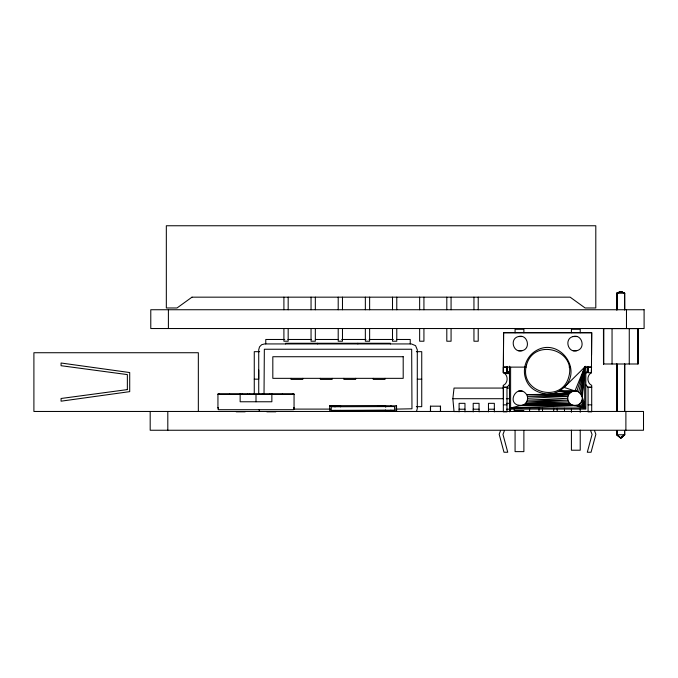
<?xml version="1.0" encoding="UTF-8"?>
<svg xmlns="http://www.w3.org/2000/svg" width="678" height="678" viewBox="0 0 678 678"><rect width="100%" height="100%" fill="white"/><g stroke="black" fill="none" stroke-linecap="round" stroke-linejoin="round"><path stroke-width="1.02" d="M291.023 378.341L291.023 379.409L302.769 379.409L302.769 378.341M320.389 378.341L320.389 379.409L332.135 379.409L332.135 378.341M343.882 378.341L343.882 379.409L355.628 379.409L355.628 378.341M373.247 378.341L373.247 379.409L384.994 379.409L384.994 378.341M503.347 387.062L506.975 387.062L506.975 411.851L503.347 411.851L503.347 385.375C508.314 383.036 508.483 374.917 503.347 372.705L503.601 332.712L591.699 332.712L591.436 372.705C586.614 375.273 586.775 383.011 591.699 385.375L591.699 411.851L588.072 411.851L588.072 387.062L591.699 387.062M509.449 373.646L504.652 373.451L508.347 372.036L507.229 370.73L509.449 373.646L506.873 372.722L506.907 366.408M591.462 369.552L591.436 372.705L587.919 372.697L587.953 366.383M591.555 354.814L591.699 332.712L503.601 332.712L503.347 372.705L506.873 372.722L507.127 367.137L503.601 367.12L526.204 367.12M587.919 372.697L588.173 367.112L591.699 367.12L584.699 367.12L564.138 387.426L559.316 391.138L553.689 393.469L547.655 394.257L526.653 394.613C517.678 382.036 504.932 404.096 520.323 405.588L574.986 405.588C578.893 405.605 582.326 402.181 582.3 398.266L584.699 367.12L574.986 390.952L559.316 391.138L569.808 393.096C580.334 385.028 584.224 400.681 584.699 407.986L510.602 407.986L510.602 367.12M510.407 411.563L510.678 408.597M582.046 396.376L584.699 367.12L576.876 391.206L559.316 391.138L571.325 391.935M459.243 411.563L454.023 411.563L452.853 398.706L454.023 388.07L503.22 388.07M581.317 394.613L584.699 367.12L584.699 407.986L573.088 405.334L520.323 405.588L510.602 407.986L574.986 405.588M553.689 393.469L569.808 393.096L568.647 394.613L526.653 394.613C529.501 399.215 525.73 405.749 520.323 405.588M573.088 405.334C568.588 404.215 566.257 398.579 568.647 394.613C552.816 395.274 530.145 396.554 525.119 376.976C522.509 367.001 527.086 355.942 535.993 350.738C558.697 336.991 583.3 369.052 564.138 387.426L574.986 390.952M580.156 393.096L584.699 367.12L578.639 391.935M416.504 411.47L417.292 408.529L417.292 349.806L415.572 345.653L411.419 343.932L264.598 343.932L261.657 344.712L259.513 346.865L258.725 349.806L258.733 393.969M340.373 406.724L340.703 405.673L385.121 405.529L385.782 406.817L385.121 405.529M500.559 430.581L499.169 434.259L503.991 452.243L507.746 452.243L502.974 434.454L504.424 430.615M585.597 373.646L587.809 370.73M509.22 384.68L506.975 387.46L503.347 387.46M616.955 430.547L616.997 434.768L620.862 438.073L616.836 434.768L616.819 430.547L616.777 434.768L620.709 438.073L624.599 434.768L624.565 430.547M620.828 438.073L624.76 434.768L624.76 430.547M620.709 438.073L624.777 434.768L616.777 434.768L620.667 438.073L624.582 434.768M616.777 293.21L624.777 293.21L620.76 291.481L616.777 293.21L616.819 309.863L616.777 293.21L620.921 291.481L616.938 293.21L616.997 309.863M518.424 336.542C509.254 338.627 513.229 353.45 522.213 350.67C531.383 348.585 527.408 333.762 518.424 336.542L522.213 336.542M573.088 336.542C563.918 338.627 567.893 353.45 576.876 350.67C586.046 348.585 582.071 333.762 573.088 336.542L576.876 336.542M547.655 394.257L569.808 393.096M527.637 398.266L567.918 396.376L527.382 396.376L568.647 394.613M567.664 398.266L527.382 400.164L567.918 400.164L526.653 401.927L568.647 401.927L525.492 403.444L571.325 404.605L522.213 405.334M329.593 405.868L340.627 406.046L329.593 405.868L329.966 411.504M385.519 406.605L385.511 405.715L396.545 405.885L396.605 411.292L385.824 411.3L385.562 410.224L385.824 411.3M378.027 405.783L385.435 405.758M339.551 410.58L385.943 410.427M329.652 411.275L340.687 411.444L340.424 410.368L340.432 411.258M385.57 411.114L396.605 411.292M284.752 339.475L265.768 339.475L265.768 343.932M287.913 339.475L311.117 339.475M315.338 339.475L338.534 339.475M341.695 339.475L365.951 339.475M369.112 339.475L393.367 339.475M396.537 339.475L410.241 339.475L410.241 343.932M518.424 350.67L522.213 350.67M573.088 350.67L576.876 350.67M259.666 351.67L254.267 351.67L254.267 393.969M416.343 351.67L421.741 351.67L421.741 406.664L416.343 406.664M603.454 363.993L638.1 363.993L638.1 328.601M569.096 367.12L570.469 367.12M254.267 379.163L258.733 379.163L258.733 370.002M417.292 379.163L421.741 379.163M591.699 387.46L588.072 387.46L585.817 384.68M507.271 388.07L509.364 388.07M518.424 391.206L522.213 391.206M217.943 394.367L294.057 394.367L292.998 394.376L292.998 393.842M452.853 398.706L503.186 398.706M506.339 398.706L509.483 398.706M506.669 403.334L509.602 403.334M525.492 403.444L569.808 403.444M523.975 404.605L571.325 404.605M503.347 404.842L506.975 404.842M588.072 404.842L591.699 404.842M518.424 405.334L576.876 405.334L584.699 407.986L582.046 400.164M217.943 407.58L218.477 407.58L218.477 409.698L293.532 409.698L293.532 407.58L294.057 407.58M293.744 409.105L330.33 409.105M395.799 409.114L411.97 408.783L411.673 349.246L264.344 349.246L264.022 394.52M218.477 409.165L217.943 409.165L217.943 393.842L294.057 393.842L294.057 409.165L293.532 409.165M459.099 409.207L464.972 409.207M473.193 409.207L479.066 409.207M488.465 409.207L494.338 409.207M506.669 409.207L509.602 409.207M515.077 410.512L523.882 410.512M464.464 411.563L473.863 411.563M479.083 411.563L488.482 411.563M493.703 411.563L503.093 411.563M236.198 411.809L245.148 411.809M266.844 411.809L275.819 411.809M578.639 404.605L584.699 407.986L581.317 401.927M390.884 405.698L390.867 406.563M385.511 405.715L385.774 406.792M390.901 410.182L390.909 411.08M580.156 403.444L584.699 407.986M594.479 430.581L595.877 434.259L591.055 452.243L587.301 452.243L592.072 434.454L590.614 430.615M259.004 409.504L259.521 411.461M396.232 405.656L396.283 411.063M340.373 405.859L340.381 406.749M503.347 385.375L503.415 398.961M637.939 363.993L637.905 328.601L603.454 328.601L603.496 363.993M629.269 328.601L629.269 363.993M626.48 309.736L626.48 328.533M625.887 411.461L625.887 430.25M624.743 309.863L624.718 293.21L620.726 291.481L624.582 293.21L624.624 309.863M624.76 363.993L624.718 411.529M624.624 363.993L624.599 411.529M616.955 363.993L616.938 411.529M612.048 328.601L612.048 363.993M591.436 369.917L591.436 372.705M587.919 367.112L587.919 370.832M585.826 366.23L585.826 409.105L509.483 409.105L509.483 366.23M580.224 332.762L580.224 329.245L571.418 329.245L571.418 332.762M580.224 409.105L580.224 412.275M580.224 430.191L580.224 450.217L571.418 450.217L571.418 430.191M571.418 409.105L571.418 412.275M564.477 408.283L564.477 411.461M557.197 408.283L557.197 411.461M553.672 408.283L553.672 411.461M542.51 408.283L542.51 411.461M538.985 408.283L538.985 411.461M529.577 408.283L529.577 411.461M523.882 332.762L523.882 329.245L515.077 329.245L515.077 332.762M523.882 430.538L523.882 451.624L515.077 451.624L515.077 430.538M514.314 408.326L514.314 410.283A1.178 1.178 0 0 1 513.593 411.368M509.602 408.817L509.602 411.851M506.873 367.137L506.873 372.722M503.347 367.12L503.347 372.705M494.338 411.851L494.338 403.334L488.465 403.334L488.465 411.851M479.066 411.851L479.066 403.334L473.193 403.334L473.193 411.851M478.219 297.167L478.219 309.753M478.219 328.635L478.219 341.22L473.947 341.22L473.947 328.635M473.947 297.167L473.947 309.753M464.972 411.851L464.972 403.334L459.099 403.334L459.099 411.851M451.073 297.167L451.073 309.753M451.073 328.635L451.073 341.22L446.802 341.22L446.802 328.635M446.802 297.167L446.802 309.753M440.522 411.461L440.522 406.173L430.428 406.173L430.428 411.461M440.412 406.173L440.412 411.461M430.538 406.173L430.538 411.461M423.928 297.167L423.928 309.753M423.928 328.635L423.928 341.22L419.648 341.22L419.648 328.635M419.648 297.167L419.648 309.753M396.774 297.167L396.774 309.753M396.774 328.635L396.774 341.22L392.503 341.22L392.503 328.635M392.503 297.167L392.503 309.753M390.375 343.932L390.375 343.271L285.633 343.271L285.633 343.932M369.629 297.167L369.629 309.753M369.629 328.635L369.629 341.22L365.349 341.22L365.349 328.635M365.349 297.167L365.349 309.753M357.874 343.271L357.874 343.932M342.475 297.167L342.475 309.753M342.475 328.635L342.475 341.22L338.203 341.22L338.203 328.635M338.203 297.167L338.203 309.753M317.685 343.271L317.685 343.932M315.329 297.167L315.329 309.753M315.329 328.635L315.329 341.22L311.049 341.22L311.049 328.635M311.049 297.167L311.049 309.753M288.175 297.167L288.175 309.753M288.175 328.635L288.175 341.22L283.904 341.22L283.904 328.635M283.904 297.167L283.904 309.753M282.429 393.842L282.429 394.367M271.861 393.842L271.861 401.766L240.148 401.766L240.148 393.842M269.742 393.842L269.742 394.367M264.454 393.842L264.454 394.367M262.344 393.842L262.344 394.367M256.004 394.376L256.004 401.766M249.657 393.842L249.657 394.367M247.546 393.842L247.546 394.367M242.258 393.842L242.258 394.367M229.571 393.842L229.571 394.367M219.002 393.842L219.002 394.367M198.34 411.461L198.34 352.73L33.9 352.73L33.9 411.461L643.507 411.461L643.507 430.25L150.185 430.25L150.185 411.461M168.398 309.736L168.398 328.533M167.805 411.461L167.805 430.25M526.45 365.256C518.797 392.706 561.757 404.215 568.85 376.621C576.503 349.17 533.544 337.661 526.45 365.256M191.984 297.167L177.017 307.973L166.33 307.973L166.33 225.757L595.801 225.757L595.801 307.973L585.114 307.973L570.147 297.167L191.984 297.167M127.362 389.596L61.071 398.486L61.071 401.181L129.71 391.638L129.71 372.553L61.071 363.01L61.071 365.705L127.362 374.595L127.362 389.596M394.604 406.554L331.237 406.758L331.279 410.376L394.638 410.173L394.604 406.554M644.1 309.736L150.779 309.736L150.779 328.533L644.1 328.533L644.1 309.736M403.198 356.73L272.819 356.73L272.819 378.341L403.198 378.341L403.198 356.73M335 405.876L335.008 406.766L335 405.876M335.051 410.385L335.059 411.275L335.051 410.385M616.819 411.529L616.794 363.993L616.777 411.529M603.657 363.993L603.657 328.601L603.615 363.993"/></g></svg>
